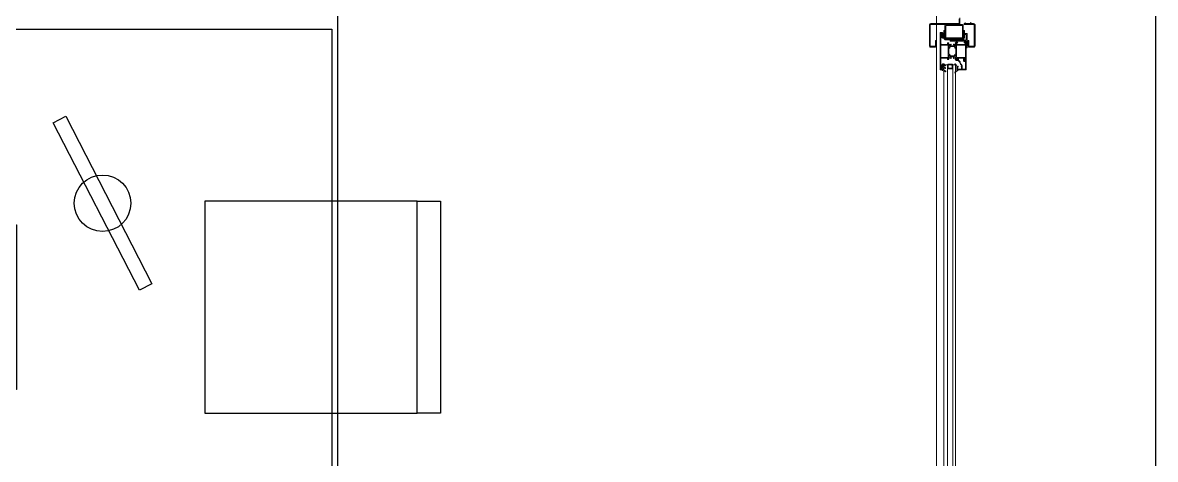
# Model space of a CAD drawing. Extents: x -1073 to 35213, y -1180 to 6950.
# Drawn here: x 32260 to 32500.3, y 3449.9 to 3542.7 of the extents above; entities that cross this region are included whole.
import ezdxf

# ---------------------------------------------------------------- set-up
doc = ezdxf.new("R2010")
doc.units = 0
doc.header["$LTSCALE"] = 25
doc.layers.get('0').update_dxf_attribs({"color": 9, "lineweight": 9})
for name, color, linetype, lineweight in [('05', 9, 'Continuous', 9), ('10', 9, 'Continuous', 9), ('14', 9, 'Continuous', 9), ('15', 9, 'Continuous', 9), ('DATA TAVAN', 160, 'Continuous', 30)]:
    doc.layers.add(name, color=color, linetype=linetype, lineweight=lineweight)

# ---------------------------------------------------------------- blocks, each defined once
blk = doc.blocks.new('AST55M13', base_point=(-120.6, -64.2))
at = {"linetype": 'Continuous'}
for points in [[(-120.6, -63.9), (-120.6, -24.599998), (-120.6, 14.700005, -0.414209), (-120.3, 15), (-115.899996, 15, -0.41421), (-115.6, 14.7), (-115.6, 12.699992, -0.41421), (-116.3, 12, -0.414214), (-116.6, 12.3), (-116.6, 13.1, 0.414214), (-117.1, 13.6), (-118.5, 13.6, 0.414214), (-119, 13.1), (-119, 6.399992, 0.414209), (-118.5, 5.9), (-117.099986, 5.9, 0.414205), (-116.6, 6.4), (-116.6, 7.20001, -0.414204), (-116.3, 7.5, -0.414214), (-115.6, 6.8), (-115.6, 3.7, -0.414214), (-116.1, 3.2), (-116.3, 3.2, -0.414214), (-116.6, 3.5), (-116.6, 4.2, 0.414214), (-116.9, 4.5), (-119, 4.5), (-119, -8.961104, 0.425432), (-117.96186, -9.960376), (-105.788552, -9.511013, 0.403077), (-105.5, -9.211232), (-105.5, -8, -0.414214), (-104.3, -6.8), (-103.392821, -6.8, -0.372826), (-102.403076, -7.657148, -0.456845), (-102.7, -8), (-104, -8, 0.414214), (-104.3, -8.3), (-104.3, -9.700012, 0.414202), (-104, -10), (-100.946604, -10), (-98.338437, -9.302068, -0.70008), (-97.584089, -10.379782), (-97.709916, -10.559482), (-99.43897, -12.27067, -0.607471), (-100.039661, -12.112259, 0.283637), (-100.258255, -11.885421), (-102.095283, -11.393179, 1.229391), (-102.4, -11.895399), (-102.4, -16.105016, 0.585524), (-101.943697, -16.361081), (-100.001669, -15.175658, -0.713652), (-99.56466, -15.537556), (-100.36784, -17.668029, -0.16709), (-100.492251, -17.818266), (-102.4, -18.982765), (-102.4, -30.217235), (-100.492251, -31.381734, -0.16709), (-100.36784, -31.531971), (-99.564658, -33.662449, -0.713657), (-100.001677, -34.024337), (-101.943707, -32.838913, 0.585511), (-102.4, -33.094985), (-102.4, -37.304601, 1.229391), (-102.095283, -37.806821), (-100.258255, -37.314579, 0.283637), (-100.039661, -37.087741, -0.607471), (-99.43897, -36.92933), (-97.709916, -38.640518), (-97.584089, -38.820218, -0.700084), (-98.338445, -39.89793), (-100.946604, -39.2), (-104.000005, -39.2, 0.414209), (-104.3, -39.5), (-104.3, -40.900004, 0.41421), (-104, -41.2), (-102.699997, -41.2, -0.456841), (-102.403076, -41.542851, -0.372826), (-103.39282, -42.4), (-104.3, -42.4, -0.414214), (-105.5, -41.2), (-105.5, -39.988768, 0.403083), (-105.788558, -39.688986), (-117.96186, -39.239624, 0.425432), (-119, -40.238896), (-119, -53.7), (-116.9, -53.7, 0.414214), (-116.6, -53.4), (-116.6, -52.69999, -0.414204), (-116.3, -52.4), (-116.09999, -52.4, -0.414208), (-115.6, -52.9), (-115.6, -56.000007, -0.414213), (-116.300007, -56.7, -0.414207), (-116.6, -56.4), (-116.6, -55.599986, 0.414205), (-117.1, -55.1), (-118.500008, -55.1, 0.414209), (-119, -55.6), (-119, -62.3, 0.414214), (-118.5, -62.8), (-117.1, -62.8, 0.414214), (-116.6, -62.3), (-116.6, -61.499993, -0.414207), (-116.3, -61.2, -0.414214), (-115.6, -61.9), (-115.6, -63.900008, -0.414206), (-115.9, -64.2), (-120.300006, -64.2, -0.414208), (-120.6, -63.9)], [(-99.249717, -12.903653), (-90.785616, -12.903653, 0.131652), (-90.285616, -12.769679), (-88.422218, -11.693846, -0.131652), (-88.272218, -11.653653), (-88.017666, -11.653653, -0.414214), (-87.717666, -11.953653), (-87.717666, -15.553653, -0.414214), (-88.017666, -15.853653), (-88.272218, -15.853653, -0.131646), (-88.422211, -15.813465), (-90.285616, -14.737628, 0.131652), (-90.785616, -14.603653), (-99.249717, -14.603653, 0.131652), (-99.749717, -14.737628), (-101.613115, -15.813461, -0.131646), (-101.763107, -15.853653), (-102.017666, -15.853653, -0.414205), (-102.317666, -15.553662), (-102.317666, -11.953653, -0.414205), (-102.017675, -11.653653), (-101.763115, -11.653653, -0.131652), (-101.613115, -11.693846), (-99.749717, -12.769679, 0.131652), (-99.249717, -12.903653)], [(-85.3, -10), (-81.1, -10), (-76.9, -10), (-76.6, -10.3), (-76.3, -10), (-67.9, -10, 0.414205), (-67.6, -9.700009), (-67.6, -8.491608, -0.365977), (-67.35, -8.195804, 0.365977), (-67.1, -7.9), (-67.1, -6.8, 0.414195), (-67.399981, -6.5), (-68.3, -6.5, 0.36597), (-68.595803, -6.749993, -0.366034), (-68.89166, -7), (-69.3, -7, -0.414202), (-69.6, -6.700012), (-69.6, -6.5, -0.414214), (-68.1, -5), (-65.9, -5, -0.414207), (-65.6, -5.299994), (-65.6, -43.9, -0.414201), (-65.899987, -44.2), (-68.1, -44.2, -0.414214), (-69.6, -42.7), (-69.6, -42.5, -0.414207), (-69.300007, -42.2), (-68.891668, -42.2, -0.366034), (-68.595804, -42.45, 0.365977), (-68.3, -42.7), (-67.4, -42.7, 0.414206), (-67.1, -42.400008), (-67.1, -41.3, 0.365977), (-67.35, -41.004196, -0.365977), (-67.6, -40.708392), (-67.6, -39.5, 0.4142), (-67.899986, -39.2), (-76.3, -39.2), (-76.6, -38.9), (-76.9, -39.2), (-85.3, -39.2, 0.4142), (-85.6, -39.499986), (-85.6, -40.708392, -0.365977), (-85.85, -41.004196, 0.365977), (-86.1, -41.3), (-86.1, -42.4, 0.414199), (-85.800015, -42.7), (-84.9, -42.7, 0.365977), (-84.604196, -42.45, -0.366034), (-84.308332, -42.2), (-83.9, -42.2, -0.414214), (-83.6, -42.5), (-83.6, -42.7, -0.414214), (-85.1, -44.2), (-86.8, -44.2, -0.414214), (-87.6, -43.4), (-87.6, -42.7, 0.414205), (-87.899991, -42.4), (-88.10718, -42.4, -0.372825), (-89.096923, -41.542857, -0.45685), (-88.8, -41.2), (-87.9, -41.2, 0.414198), (-87.6, -40.900016), (-87.6, -39.5, 0.414214), (-87.9, -39.2), (-89.053396, -39.2), (-91.661555, -39.89793, -0.700084), (-92.415911, -38.820218), (-92.290084, -38.640518), (-90.56103, -36.92933, -0.607471), (-89.960339, -37.087741, 0.283637), (-89.741745, -37.314579), (-87.904717, -37.806821, 1.229391), (-87.6, -37.304601), (-87.6, -33.094984, 0.585516), (-88.056297, -32.838916), (-89.998323, -34.024337, -0.713656), (-90.435343, -33.66245), (-89.63216, -31.531971, -0.241095), (-89.507749, -31.381734), (-87.6, -30.217235), (-87.6, -18.982765), (-89.507749, -17.818266, -0.167084), (-89.632158, -17.668036), (-90.43534, -15.537556, -0.713656), (-89.998329, -15.17566), (-88.056303, -16.361081, 0.585518), (-87.6, -16.105021), (-87.6, -11.895399, 1.229391), (-87.904717, -11.393179), (-89.741745, -11.885421, 0.283637), (-89.960339, -12.112259, -0.607471), (-90.56103, -12.27067), (-92.290084, -10.559482), (-92.415911, -10.379782, -0.700084), (-91.661555, -9.30207), (-89.053396, -10), (-87.9, -10, 0.414206), (-87.6, -9.700008), (-87.6, -8.3, 0.414206), (-87.899992, -8), (-88.8, -8, -0.456844), (-89.096924, -7.657149, -0.372825), (-88.107186, -6.8), (-87.9, -6.8, 0.414214), (-87.6, -6.5), (-87.6, -5.800024, -0.414222), (-86.8, -5), (-85.1, -5, -0.414214), (-83.6, -6.5), (-83.6, -6.7, -0.414201), (-83.899987, -7), (-84.308332, -7, -0.366034), (-84.604196, -6.75, 0.365977), (-84.9, -6.5), (-85.8, -6.5, 0.414199), (-86.1, -6.799985), (-86.1, -7.9, 0.365977), (-85.85, -8.195804, -0.365977), (-85.6, -8.491608), (-85.6, -9.7, 0.414214), (-85.3, -10)], [(-99.249717, -36.296347), (-90.785616, -36.296347, -0.131652), (-90.285616, -36.430321), (-88.422218, -37.506154, 0.131643), (-88.272229, -37.546347), (-88.017666, -37.546347, 0.414214), (-87.717666, -37.246347), (-87.717666, -33.646347, 0.414214), (-88.017666, -33.346347), (-88.272218, -33.346347, 0.131652), (-88.422218, -33.386539), (-90.285616, -34.462372, -0.131652), (-90.785616, -34.596347), (-99.249717, -34.596347, -0.131652), (-99.749717, -34.462372), (-101.613115, -33.386539, 0.131652), (-101.763115, -33.346347), (-102.017666, -33.346347, 0.414205), (-102.317666, -33.646338), (-102.317666, -37.246347, 0.414205), (-102.017675, -37.546347), (-101.763115, -37.546347, 0.131649), (-101.613118, -37.506156), (-99.749717, -36.430321, -0.131652), (-99.249717, -36.296347)]]:
    blk.add_lwpolyline(points, format="xyb", close=True, dxfattribs=at)
for points in [[(-119, -24.6), (-119, -37.6), (-104.1, -37.6), (-104.1, -11.6), (-119, -11.6), (-119, -24.6)], [(-76.55, -11.6), (-85.9, -11.6), (-85.9, -37.6), (-67.2, -37.6), (-67.2, -11.6), (-76.55, -11.6)]]:
    blk.add_lwpolyline(points, close=True, dxfattribs=at)
blk = doc.blocks.new('AS25G13', base_point=(534.475891, 569.218076))
at = {"linetype": 'Continuous'}
blk.add_lwpolyline([(554.475892, 593.818076), (554.475892, 574.618076, -0.414213), (554.175891, 574.318077), (553.575892, 574.318076, -0.414213), (553.275891, 574.618077), (553.275892, 574.818076), (550.275892, 574.818076), (550.275892, 572.118076), (550.625892, 571.916004, -0.414213), (550.735699, 571.506195), (549.749855, 569.798664, -0.767327), (549.075893, 569.979252), (549.075892, 575.018076, -0.414213), (550.075891, 576.018077), (552.775892, 576.018076, 0.414213), (553.275892, 576.518077), (553.275892, 592.418076, 0.414213), (552.775892, 592.918077), (546.871944, 592.918076, 0.414213), (545.871944, 591.918078), (545.871944, 584.702506, -0.236642), (544.585327, 582.137556, 0.18958), (541.498237, 577.158525, -0.197358), (540.185462, 575.110574), (538.643454, 574.030849, 0.244575), (537.875891, 572.556375), (537.875892, 569.763782, -0.767327), (536.857591, 569.490929), (535.716084, 571.468076, -0.577351), (535.975892, 571.918076), (536.675892, 571.918076), (536.675892, 572.556375, -0.244575), (537.955162, 575.013831), (539.49717, 576.093557, 0.197358), (540.317654, 577.373526, -0.18958), (543.867808, 583.099413, 0.236642), (544.671943, 584.702506), (544.671944, 585.818076, 0.414213), (544.371944, 586.118076), (543.971944, 586.118076, -0.414213), (543.671943, 586.418077), (543.671944, 586.818076, -0.414213), (543.971944, 587.118076), (544.171944, 587.118076, 0.414213), (544.671944, 587.618077), (544.671944, 591.918076, 0.414213), (543.671945, 592.918077), (536.175892, 592.918076, 0.41421), (535.675892, 592.418082), (535.675892, 591.901674, 0.127549), (535.764127, 591.561462, -0.098841), (537.104101, 587.384163, 0.366972), (537.386354, 587.117731, -0.399303), (537.671943, 586.818828), (537.671944, 586.418076, -0.414213), (537.371943, 586.118077), (536.46398, 586.118076, -0.400156), (535.964546, 586.594267, 0.114883), (534.725891, 590.959305, -0.126996), (534.475891, 591.927552), (534.475892, 593.818076, -0.414213), (534.775892, 594.118076), (554.175892, 594.118076, -0.414213), (554.475892, 593.818076)], format="xyb", close=True, dxfattribs=at)
blk = doc.blocks.new('AS01_16_02', base_point=(27.384856, 2.668764))
at = {"color": 0, "linetype": 'Continuous'}
for points in [[(21.277248, -1.392543, -0.892559), (21.744295, -0.515583), (24.521509, -1.857477, 0.502534), (24.860099, -2.298316, 0.502534), (25.184856, -1.847189), (25.184856, 1.7, 0.155072), (24.261958, 3.275501), (20.430427, 5.552607, -0.865076), (21.019614, 6.583639), (28.412964, 3.675712, -0.696768), (28.399147, 3.019187), (27.721583, 2.785098, 0.319818), (27.384856, 2.312508), (27.384856, 0.05, 0.414214), (27.684856, -0.25), (28.08642, -0.25, 0.396012), (28.385833, 0.03125, -0.682513), (29.272546, 0.315748), (30.127622, -0.734156, -0.172553), (30.284856, -1.176202), (30.284856, -3.723798, -0.172553), (30.127622, -4.165844), (29.272546, -5.215748, -0.682513), (28.385833, -4.93125, 0.396012), (28.08642, -4.65), (27.684856, -4.65, 0.414214), (27.384856, -4.95), (27.384856, -10.2, -0.414214), (27.084856, -10.5), (25.297074, -10.5, -0.18412), (24.964264, -10.373145), (21.227908, -7.040675, -0.881574), (21.79023, -6.223317), (24.51762, -8.055238, 1.121155), (25.184856, -8.202566), (25.184856, -4.921445, 0.698065), (24.633969, -4.152563), (21.277248, -1.392543)], [(27.72879, -3.456066, 0.198912), (27.834856, -3.5), (28.734856, -3.5, 0.414214), (28.884856, -3.35), (28.884856, -1.55, 0.414214), (28.734856, -1.4), (27.834856, -1.4, 0.414214), (27.684856, -1.55), (27.684856, -3.35, 0.198912), (27.72879, -3.456066)]]:
    blk.add_lwpolyline(points, format="xyb", close=True, dxfattribs=at)
blk = doc.blocks.new('m-vw-sandalye-02')
at = {"lineweight": -3, "ltscale": 0.5}
for points in [[(-22.5, 0), (-22.5, -5), (22.5, -5), (22.5, 0)], [(-22.5, -5), (22.5, -5), (22.5, -50), (-22.5, -50)]]:
    blk.add_lwpolyline(points, close=True, dxfattribs=at)
blk = doc.blocks.new('m-vw-sandalye')
at = {"lineweight": -3, "ltscale": 0.5}
blk.add_lwpolyline([(-20.5, 0), (20.5, 0), (20.5, -6), (-20.5, -6)], close=True, dxfattribs=at)
blk.add_lwpolyline([(-25.5, -9), (25.5, -9), (23.11, -45.65, -0.395265), (13.13, -55), (-13.13, -55, -0.395265), (-23.11, -45.65)], format="xyb", close=True, dxfattribs=at)
blk = doc.blocks.new('m-vw-çalışma-p-01')
at = {"lineweight": -3, "ltscale": 0.5}
for p, q in [((11.93, 179.03), (91.93, 179.03)), ((11.93, -0.97), (11.93, 179.03)), ((91.93, 179.03), (91.93, -0.97)), ((91.93, -0.97), (11.93, -0.97))]:
    blk.add_line(p, q, dxfattribs=at)
for points in [[(32.8, 159.16), (35.47, 160.53), (53.74, 124.95), (51.08, 123.58)], [(15, 137.5), (25, 137.5), (25, 102.5), (15, 102.5)]]:
    blk.add_lwpolyline(points, close=True, dxfattribs=at)
blk.add_circle((43.27, 142.05), 6, dxfattribs=at)
at = {"lineweight": -3, "ltscale": 0.5, "xscale": -1, "rotation": 270}
blk.add_blockref('m-vw-sandalye-02', (115, 120), dxfattribs=at)
at = {"lineweight": -3, "rotation": 90}
blk.add_blockref('m-vw-sandalye', (-60, 90), dxfattribs=at)
at = {"lineweight": -3, "ltscale": 0.5, "rotation": 270}
blk.add_blockref('m-vw-sandalye-02', (115, 60), dxfattribs=at)

msp = doc.modelspace()

# ---------------------------------------------------------------- linework, layer by layer
msp.add_line((32453.84, 3810.5), (32453.84, 3374.2))
at = {"layer": '10', "ltscale": 1000}
for p, q in [((32454.91, 3540.05), (32455.09, 3540.23)), ((32454.91, 3540.02), (32455.26, 3539.67)), ((32454.93, 3540.22), (32455.03, 3540.12)), ((32454.93, 3539.85), (32455.02, 3539.94)), ((32454.95, 3540.3), (32455, 3540.35)), ((32455.01, 3540.35), (32455.01, 3540.35)), ((32455.1, 3539.81), (32455.26, 3539.97)), ((32455.12, 3540.24), (32455.26, 3540.1)), ((32455.16, 3540.41), (32455.26, 3540.31)), ((32455.16, 3540.3), (32455.26, 3540.39)), ((32455.17, 3540.09), (32455.26, 3540.18)), ((32455.17, 3539.98), (32455.26, 3539.88)), ((32455.48, 3539.98), (32455.57, 3540.07)), ((32455.49, 3540.08), (32455.57, 3540)), ((32454.94, 3539.78), (32455.01, 3539.71)), ((32454.99, 3539.7), (32455.01, 3539.72)), ((32455.17, 3539.67), (32455.26, 3539.76)), ((32455.18, 3539.54), (32455.27, 3539.45)), ((32455.21, 3539.5), (32455.29, 3539.58)), ((32455.36, 3539.44), (32455.55, 3539.62)), ((32455.38, 3539.55), (32455.47, 3539.46)), ((32455.45, 3539.69), (32455.55, 3539.6)), ((32455.46, 3539.75), (32455.56, 3539.85)), ((32455.47, 3539.89), (32455.56, 3539.8)), ((32456.33, 3533.82), (32456.18, 3533.67)), ((32456.18, 3533.67), (32456.18, 3532.82)), ((32456.18, 3532.82), (32457.32, 3532.82)), ((32457.17, 3533.82), (32456.33, 3533.82)), ((32456.43, 3533.67), (32456.33, 3533.57)), ((32456.33, 3533.57), (32456.33, 3532.97)), ((32456.33, 3532.97), (32457.17, 3532.97)), ((32457.07, 3533.67), (32456.43, 3533.67)), ((32457.17, 3533.57), (32457.07, 3533.67)), ((32457.32, 3533.67), (32457.17, 3533.82)), ((32457.17, 3532.97), (32457.17, 3533.57)), ((32457.32, 3532.82), (32457.32, 3533.67)), ((32457.75, 3533.86), (32457.75, 3533.87)), ((32458.15, 3532.91), (32458.15, 3532.65)), ((32458.17, 3532.98), (32458.16, 3532.96)), ((32458.18, 3532.62), (32458.38, 3532.62)), ((32458.41, 3532.59), (32458.41, 3532.55))]:
    msp.add_line(p, q, dxfattribs=at)
at = {"layer": '10'}
for points in [[(32458.64, 3543.46), (32458.64, 3542.46), (32452.64, 3542.46, 0.414214), (32452.34, 3542.16), (32452.34, 3537.76, 0.414214), (32452.64, 3537.46), (32453.54, 3537.46, 0.414214), (32453.84, 3537.76), (32453.84, 3538.86), (32453.64, 3538.86), (32453.64, 3537.76, -0.414214), (32453.54, 3537.66), (32452.64, 3537.66, -0.414214), (32452.54, 3537.76), (32452.54, 3542.16, -0.414214), (32452.64, 3542.26), (32458.84, 3542.26), (32458.84, 3543.66)], [(32459.94, 3542.66), (32459.94, 3542.46), (32460.84, 3542.46, 0.414214), (32461.14, 3542.76)]]:
    msp.add_lwpolyline(points, format="xyb", dxfattribs=at)
msp.add_lwpolyline([(32461.74, 3537.66, 0.414214), (32461.84, 3537.76), (32461.84, 3542.16, 0.414214), (32461.74, 3542.26), (32459.74, 3542.26), (32459.74, 3542.46), (32461.74, 3542.46, -0.414214), (32462.04, 3542.16), (32462.04, 3537.76, -0.414214), (32461.74, 3537.46), (32460.84, 3537.46, -0.414214), (32460.54, 3537.76), (32460.54, 3538.86), (32460.74, 3538.86), (32460.74, 3537.76, 0.414214), (32460.84, 3537.66)], format="xyb", close=True, dxfattribs=at)
at = {"layer": '10', "ltscale": 1000}
for points in [[(32455.55, 3539.62), (32455.57, 3540.08, 0.414214), (32455.54, 3540.11, 0.349575), (32455.48, 3540.02), (32455.45, 3539.65, -1.237561), (32455.27, 3539.68), (32455.26, 3540.05), (32455.26, 3540.42), (32455.16, 3540.41), (32455.16, 3540.29, -0.295285), (32455.07, 3540.23), (32455.01, 3540.23), (32455.01, 3540.35), (32454.96, 3540.35, 0.153771), (32454.96, 3539.7), (32455.01, 3539.7), (32455.01, 3539.82), (32455.07, 3539.82, -0.414213), (32455.17, 3539.72), (32455.17, 3539.6, 0.324726), (32455.27, 3539.45), (32455.37, 3539.44, 0.459445), (32455.55, 3539.62)], [(32455.17, 3540.02), (32455.17, 3539.97, -0.41421), (32455.12, 3539.92), (32455.06, 3539.92, -0.396815), (32455.01, 3539.96, -0.029546), (32455.01, 3540.08, -0.396815), (32455.06, 3540.13), (32455.12, 3540.13, -0.414206), (32455.17, 3540.08), (32455.17, 3540.02)], [(32455.89, 3539.2), (32459.3, 3539.2, 0.414214), (32459.6, 3539.5), (32459.6, 3540.98), (32459.8, 3540.98), (32459.8, 3539.5, -0.414214), (32459.3, 3539), (32455.89, 3539, -0.414214), (32455.39, 3539.5), (32455.39, 3540.98), (32455.59, 3540.98), (32455.59, 3539.5, 0.414214), (32455.89, 3539.2)], [(32459.54, 3539.46), (32459.54, 3540.76), (32459.54, 3542.06, 0.414213), (32459.34, 3542.26), (32455.84, 3542.26, 0.414213), (32455.64, 3542.06), (32455.64, 3539.46, 0.414213), (32455.84, 3539.26), (32459.34, 3539.26, 0.414213), (32459.54, 3539.46)], [(32456.78, 3538.93), (32460.15, 3538.93), (32460.15, 3540.13), (32459.88, 3540.13, -0.414213), (32459.85, 3540.16), (32459.85, 3540.3, -0.414213), (32459.88, 3540.33), (32460.32, 3540.33, -0.414213), (32460.35, 3540.3), (32460.35, 3537.36, -0.414213), (32460.32, 3537.33), (32460.18, 3537.33, -0.414213), (32460.15, 3537.36), (32460.15, 3538.73), (32456.78, 3538.73, -0.414213), (32456.75, 3538.76), (32456.75, 3538.9, -0.414213), (32456.78, 3538.93)]]:
    msp.add_lwpolyline(points, format="xyb", close=True, dxfattribs=at)
msp.add_lwpolyline([(32459.34, 3540.76), (32459.34, 3539.46), (32455.84, 3539.46), (32455.84, 3542.06), (32459.34, 3542.06), (32459.34, 3540.76)], close=True, dxfattribs=at)
at = {"layer": '10', "ltscale": 1000, "extrusion": (0, 0, -1)}
for centre, major_axis, start_param, end_param in [((32457.8, 3533.87), (0, -0.05), 1.571021, 3.466754), ((32457.79, 3533.87), (0, -0.0382), 0.62909, 1.300096), ((32457.52, 3533.56), (0, -0.391), 3.92704, 4.587994), ((32457.19, 3533.05), (0, -1.11), 3.811733, 4.445523), ((32455, 3533.05), (0, -3.2), 4.537008, 4.882121), ((32458.24, 3532.91), (0, -0.1), 1.57081, 2.088079), ((32457.71, 3533.14), (0, -0.529), 4.309664, 5.017382), ((32455.2, 3532.97), (0, -2.97), -1.417848, -1.224878), ((32457.77, 3531.95), (0, -0.03), 0.00045, 1.852781), ((32457.77, 3531.95), (0, -0.03), -1.226975, -0.000032), ((32458.48, 3531.67), (0, -0.8), 1.91468, 2.940113), ((32458.18, 3532.65), (0, -0.03), 0.000001, 1.570795), ((32458.32, 3532.55), (0, -0.1), -1.570624, -0.201547), ((32458.38, 3532.59), (0, -0.03), 3.141594, 4.712388)]:
    msp.add_ellipse(centre, major_axis=major_axis, ratio=0.909091, start_param=start_param, end_param=end_param, dxfattribs=at)
at = {"layer": '14'}
msp.add_lwpolyline([(32453.84, 3797.5), (32453.84, 3810.5), (32388.84, 3810.5), (32388.84, 3870.5), (32087.84, 3870.5), (32087.84, 3364.5), (32332.84, 3364.5), (32332.84, 3159.5), (32388.84, 3159.5), (32388.84, 3194.5), (32453.84, 3194.5), (32453.84, 3696.1)], dxfattribs=at)
at = {"layer": '15', "elevation": 0}
for points in [[(32456.18, 3533.67), (32456.18, 3379.52), (32455.38, 3379.52), (32455.38, 3533.67), (32456.18, 3533.67)], [(32457.32, 3533.67), (32457.32, 3379.52), (32457.92, 3379.52), (32457.92, 3533.67), (32457.32, 3533.67)]]:
    msp.add_lwpolyline(points, dxfattribs=at)
at = {"layer": 'DATA TAVAN'}
for p, q in [((32500.29, 4017.48), (32500.29, 3376.81)), ((32326.86, 3386.81), (32326.86, 3847.7))]:
    msp.add_line(p, q, dxfattribs=at)

# ---------------------------------------------------------------- block references
at = {"layer": '05', "lineweight": -3}
msp.add_blockref('m-vw-çalışma-p-01', (32233.65, 3362.23), dxfattribs=at)
at = {"layer": '10', "ltscale": 1000, "extrusion": (0, 0, -1), "xscale": 0.1, "yscale": 0.1, "zscale": -0.1, "rotation": 180}
for name, p in [('AST55M13', (-32454.65, 3540.54)), ('AS25G13', (-32458.15, 3535.11))]:
    msp.add_blockref(name, p, dxfattribs=at)
at = {"layer": '10', "ltscale": 1000, "xscale": 0.1, "yscale": 0.1, "zscale": 0.1, "rotation": 180}
msp.add_blockref('AS01_16_02', (32455.15, 3532.62), dxfattribs=at)

doc.saveas('drawing.dxf')
